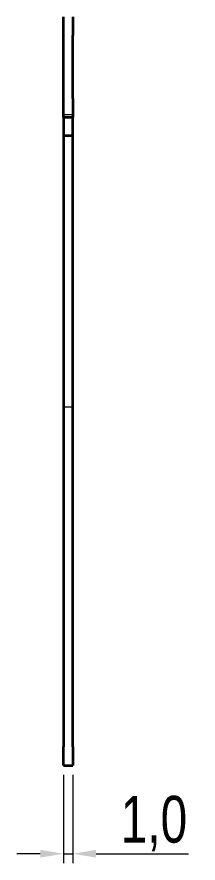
# Model space of a CAD drawing. Header units: millimetres. Extents: x 15 to 597, y -3 to 423.
# Drawn here: x 500.8 to 520.2, y 99.6 to 190.2 of the extents above; entities that cross this region are included whole.
import ezdxf

# ---------------------------------------------------------------- set-up
doc = ezdxf.new("R2010")
doc.units = ezdxf.units.MM
doc.layers.add('Arestas Visíveis', color=7, linetype='Continuous', lineweight=35)
doc.layers.add('Dimensão', color=98, linetype='Continuous', lineweight=18, true_color=0x006400)
doc.layers.add('Linhas Invisíveis', color=151, linetype='Continuous', lineweight=18, true_color=0x87c4ff)
doc.styles.add('Texto_5_COTA', font='swisscli.ttf')
doc.dimstyles.new('PADRAO-LNLS', dxfattribs={"dimtxt": 5, "dimasz": 2.5, "dimexe": 1, "dimexo": 1, "dimgap": 0.25, "dimtad": 1, "dimdec": 1, "dimrnd": 1e-08, "dimzin": 0, "dimtxsty": 'Texto_5_COTA', "dimcen": 0.09, "dimdle": 4, "dimclrd": 98, "dimclre": 98, "dimclrt": 1, "dimadec": 1, "dimazin": 0, "dimtfac": 0.3, "dimtdec": 3, "dimtmove": 0, "dimatfit": 3, "dimfxl": 1, "dimtolj": 1, "dimtzin": 0, "dimlwd": 15, "dimlwe": 15, "dimarcsym": 0})

# ---------------------------------------------------------------- blocks, each defined once
blk = doc.blocks.new('*D19')
at = {"layer": 'Defpoints', "color": 0, "linetype": 'Continuous', "transparency": 16777216}
for p in [(505.754, 110.055), (506.754, 110.055), (506.754, 100.63)]:
    blk.add_point(p, dxfattribs=at)
at = {"layer": 'Dimensão', "color": 98, "linetype": 'Continuous', "lineweight": 15, "true_color": 0x006400, "transparency": 16777216}
for p, q in [((505.754, 109.055), (505.754, 99.63)), ((506.754, 109.055), (506.754, 99.63)), ((503.254, 100.63), (500.754, 100.63)), ((505.754, 100.63), (506.754, 100.63)), ((509.254, 100.63), (519.164, 100.63))]:
    blk.add_line(p, q, dxfattribs=at)
at = {"layer": 'Dimensão', "color": 98, "linetype": 'Continuous', "true_color": 0x006400, "transparency": 16777216}
for points in [[(503.254, 101.047), (503.254, 100.214), (505.754, 100.63)], [(509.254, 101.047), (509.254, 100.214), (506.754, 100.63)]]:
    blk.add_solid(points, dxfattribs=at)
at = {"layer": 'Dimensão', "color": 1, "linetype": 'Continuous', "lineweight": 18, "transparency": 16777216, "insert": (515.459, 103.857), "char_height": 5, "attachment_point": 5, "style": 'Texto_5_COTA'}
blk.add_mtext('\\A1;1,0', dxfattribs=at)

msp = doc.modelspace()

# ---------------------------------------------------------------- linework, layer by layer
at = {"layer": 'Arestas Visíveis'}
for p, q in [((505.754, 188.156), (505.754, 190.156)), ((506.754, 190.156), (506.754, 188.156)), ((505.754, 181.424), (505.754, 188.156)), ((506.754, 181.424), (506.754, 188.156)), ((505.754, 179.424), (505.754, 181.424)), ((506.754, 181.424), (506.754, 179.424)), ((505.754, 179.424), (506.754, 179.424)), ((505.754, 179.424), (505.754, 177.455)), ((506.754, 177.455), (506.754, 179.424)), ((505.754, 177.455), (505.754, 112.055)), ((505.754, 177.455), (506.754, 177.455)), ((506.754, 112.055), (506.754, 177.455)), ((505.754, 110.055), (505.754, 112.055)), ((506.754, 112.055), (506.754, 110.055)), ((505.754, 110.055), (506.754, 110.055))]:
    msp.add_line(p, q, dxfattribs=at)
at = {"layer": 'Linhas Invisíveis'}
for p, q in [((505.754, 179.717), (506.754, 179.717)), ((505.754, 148.455), (506.754, 148.455))]:
    msp.add_line(p, q, dxfattribs=at)

# ---------------------------------------------------------------- dimensions: what is measured, and where the dimension line sits
at = {"layer": 'Dimensão', "color": 98, "linetype": 'Continuous', "lineweight": 18, "true_color": 0x006400}
dim = msp.add_linear_dim(base=(506.754, 100.63), p1=(505.754, 110.055), p2=(506.754, 110.055), angle=180, dimstyle='PADRAO-LNLS', override={"dimgap": 0.25, "dimdec": 1, "dimtol": 0, "dimlim": 0, "dimtp": 0, "dimtm": 0, "dimtdec": 3, "dimtofl": 1, "dimatfit": 1}, dxfattribs=at)
dim.commit()
dim.dimension.update_dxf_attribs({"geometry": '*D19', "text_midpoint": (515.459, 100.63), "dimtype": 160})

doc.saveas('drawing.dxf')
